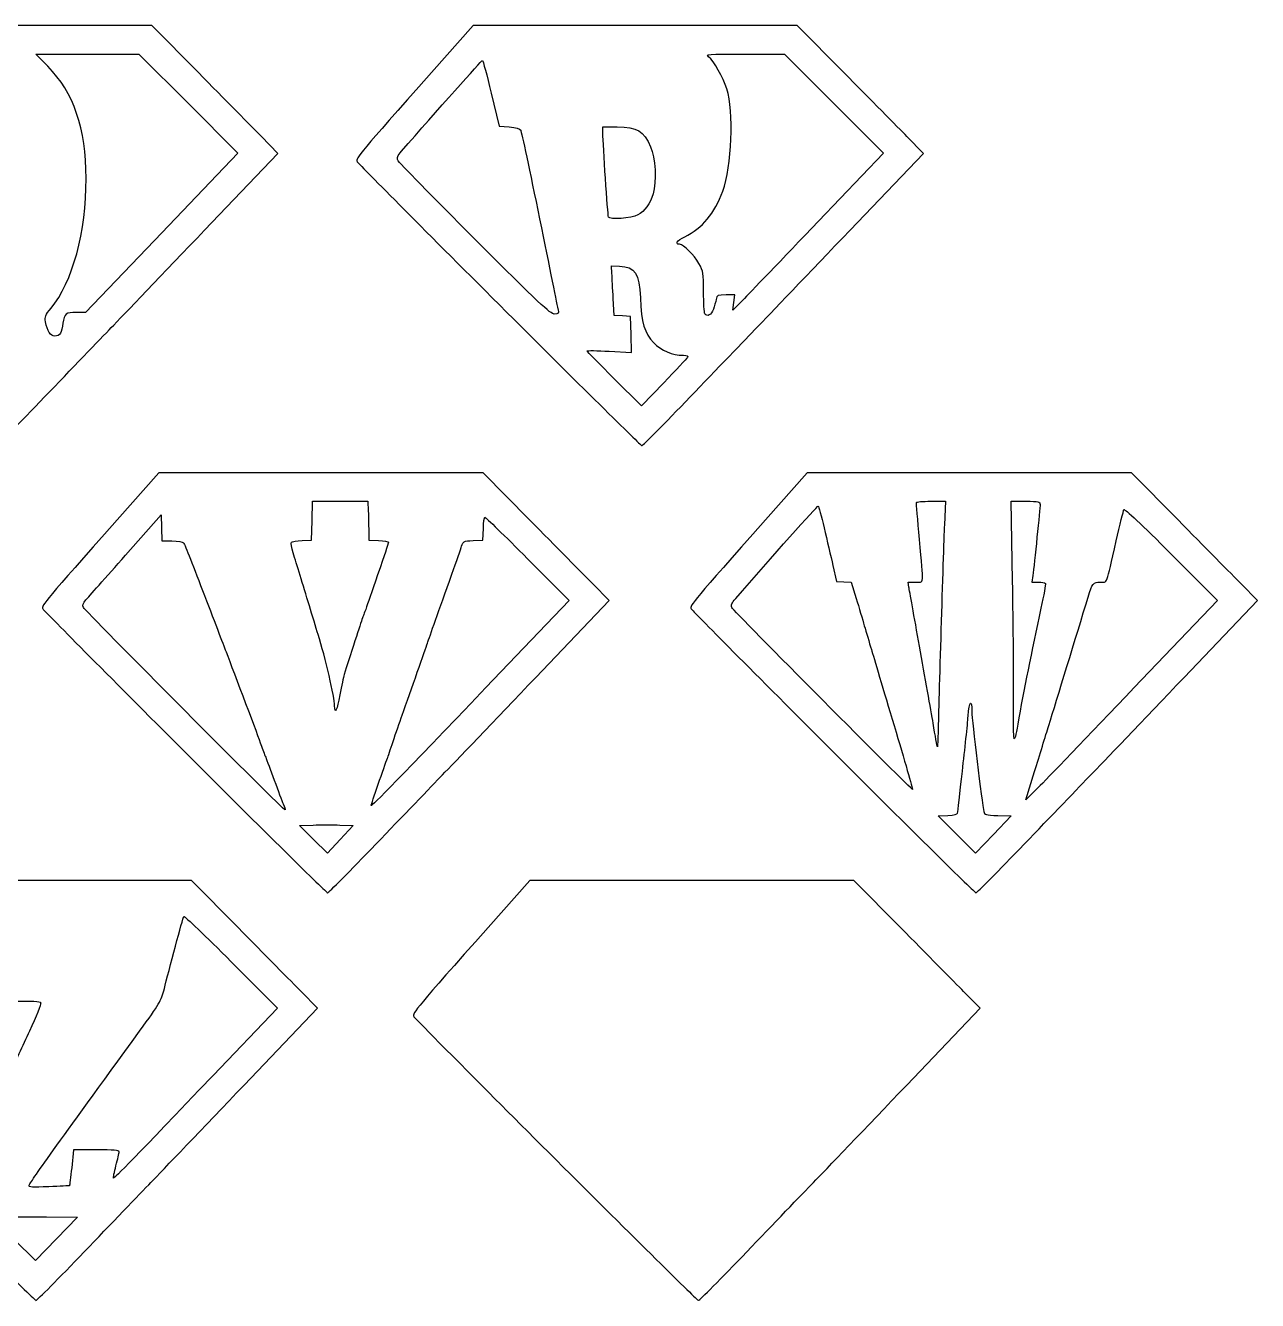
# Model space of a CAD drawing. Header units: centimetres. Extents: x -11.9 to 11.9, y -11.9 to 11.9.
# Drawn here: x 2.63 to 11.91, y -11.87 to -2.27 of the extents above; entities that cross this region are included whole.
import ezdxf

# ---------------------------------------------------------------- set-up
doc = ezdxf.new("R2010")
doc.units = ezdxf.units.CM
doc.header["$MEASUREMENT"] = 0
doc.layers.add('Layer 1', color=7, linetype='Continuous')

msp = doc.modelspace()

# ---------------------------------------------------------------- linework, layer by layer
at = {"layer": 'Layer 1'}
for points, knots in [([(1.33683, -4.37054), (0.75347, -3.78777), (0.27114, -3.30188), (0.26498, -3.29079), (0.26498, -3.29079), (0.25242, -3.26815), (0.28539, -3.22867), (0.82475, -2.62056), (0.82475, -2.62056), (0.82475, -2.62056), (1.13897, -2.26629), (1.13897, -2.26629), (1.13897, -2.26629), (1.13897, -2.26629), (2.35948, -2.26629), (2.35948, -2.26629), (2.35948, -2.26629), (2.35948, -2.26629), (3.57999, -2.26629), (3.57999, -2.26629), (3.57999, -2.26629), (3.57999, -2.26629), (3.93113, -2.62148), (3.93113, -2.62148), (3.93113, -2.62148), (4.12426, -2.81683), (4.33793, -3.03353), (4.40595, -3.10303), (4.40595, -3.10303), (4.40595, -3.10303), (4.52963, -3.2294), (4.52963, -3.2294), (4.52963, -3.2294), (4.52963, -3.2294), (3.97768, -3.80744), (3.97768, -3.80744), (3.97768, -3.80744), (3.67411, -4.12536), (3.35811, -4.45546), (3.27545, -4.54098), (3.27545, -4.54098), (3.1928, -4.62651), (2.96684, -4.86156), (2.77332, -5.06331), (2.77332, -5.06331), (2.57981, -5.26507), (2.41607, -5.43014), (2.40947, -5.43014), (2.40947, -5.43014), (2.40287, -5.43014), (1.92017, -4.95333), (1.33681, -4.37055), (1.33681, -4.37055), (1.33681, -4.37055), (1.33683, -4.37054), (1.33683, -4.37054)], [0, 0, 0, 0, 0.0666667, 0.0666667, 0.0666667, 0.0666667, 0.1333333, 0.1333333, 0.1333333, 0.1333333, 0.2, 0.2, 0.2, 0.2, 0.2666667, 0.2666667, 0.2666667, 0.2666667, 0.3333333, 0.3333333, 0.3333333, 0.3333333, 0.4, 0.4, 0.4, 0.4, 0.4666667, 0.4666667, 0.4666667, 0.4666667, 0.5333333, 0.5333333, 0.5333333, 0.5333333, 0.6, 0.6, 0.6, 0.6, 0.6666667, 0.6666667, 0.6666667, 0.6666667, 0.7333333, 0.7333333, 0.7333333, 0.7333333, 0.8, 0.8, 0.8, 0.8, 0.8666667, 0.8666667, 0.8666667, 0.8666667, 1, 1, 1, 1]), ([(6.19772, -4.37053), (5.61436, -3.78776), (5.13203, -3.30187), (5.12587, -3.29078), (5.12587, -3.29078), (5.11331, -3.26814), (5.14628, -3.22866), (5.68564, -2.62055), (5.68564, -2.62055), (5.68564, -2.62055), (5.99986, -2.26628), (5.99986, -2.26628), (5.99986, -2.26628), (5.99986, -2.26628), (7.22037, -2.26628), (7.22037, -2.26628), (7.22037, -2.26628), (7.22037, -2.26628), (8.44088, -2.26628), (8.44088, -2.26628), (8.44088, -2.26628), (8.44088, -2.26628), (8.79202, -2.62147), (8.79202, -2.62147), (8.79202, -2.62147), (8.98515, -2.81682), (9.19882, -3.03352), (9.26684, -3.10302), (9.26684, -3.10302), (9.26684, -3.10302), (9.39052, -3.22939), (9.39052, -3.22939), (9.39052, -3.22939), (9.39052, -3.22939), (8.83857, -3.80743), (8.83857, -3.80743), (8.83857, -3.80743), (8.535, -4.12535), (8.219, -4.45544), (8.13634, -4.54097), (8.13634, -4.54097), (8.05369, -4.6265), (7.82773, -4.86155), (7.63421, -5.0633), (7.63421, -5.0633), (7.4407, -5.26506), (7.27696, -5.43013), (7.27036, -5.43013), (7.27036, -5.43013), (7.26376, -5.43013), (6.78106, -4.95331), (6.1977, -4.37054), (6.1977, -4.37054), (6.1977, -4.37054), (6.19772, -4.37053), (6.19772, -4.37053)], [0, 0, 0, 0, 0.0666667, 0.0666667, 0.0666667, 0.0666667, 0.1333333, 0.1333333, 0.1333333, 0.1333333, 0.2, 0.2, 0.2, 0.2, 0.2666667, 0.2666667, 0.2666667, 0.2666667, 0.3333333, 0.3333333, 0.3333333, 0.3333333, 0.4, 0.4, 0.4, 0.4, 0.4666667, 0.4666667, 0.4666667, 0.4666667, 0.5333333, 0.5333333, 0.5333333, 0.5333333, 0.6, 0.6, 0.6, 0.6, 0.6666667, 0.6666667, 0.6666667, 0.6666667, 0.7333333, 0.7333333, 0.7333333, 0.7333333, 0.8, 0.8, 0.8, 0.8, 0.8666667, 0.8666667, 0.8666667, 0.8666667, 1, 1, 1, 1]), ([(2.89157, -4.58395), (2.89816, -4.57164), (2.90714, -4.53806), (2.91153, -4.50933), (2.91153, -4.50933), (2.92281, -4.43552), (2.93298, -4.42725), (3.01248, -4.42725), (3.01248, -4.42725), (3.01248, -4.42725), (3.08191, -4.42725), (3.08191, -4.42725), (3.08191, -4.42725), (3.08191, -4.42725), (3.65553, -3.82731), (3.65553, -3.82731), (3.65553, -3.82731), (3.65553, -3.82731), (4.22916, -3.22738), (4.22916, -3.22738), (4.22916, -3.22738), (4.22916, -3.22738), (3.85633, -2.85428), (3.85633, -2.85428), (3.85633, -2.85428), (3.85633, -2.85428), (3.4835, -2.48119), (3.4835, -2.48119), (3.4835, -2.48119), (3.4835, -2.48119), (3.09505, -2.48119), (3.09505, -2.48119), (3.09505, -2.48119), (3.09505, -2.48119), (2.7066, -2.48119), (2.7066, -2.48119), (2.7066, -2.48119), (2.7066, -2.48119), (2.79735, -2.57372), (2.79735, -2.57372), (2.79735, -2.57372), (2.99387, -2.77408), (3.08366, -3.03745), (3.08531, -3.41841), (3.08531, -3.41841), (3.08705, -3.81922), (2.98368, -4.20199), (2.8213, -4.39602), (2.8213, -4.39602), (2.77784, -4.44795), (2.77336, -4.45904), (2.78031, -4.4975), (2.78031, -4.4975), (2.79308, -4.56812), (2.81772, -4.60634), (2.85048, -4.60634), (2.85048, -4.60634), (2.86673, -4.60634), (2.88489, -4.59645), (2.89158, -4.58396), (2.89158, -4.58396), (2.89158, -4.58396), (2.89157, -4.58395), (2.89157, -4.58395)], [0, 0, 0, 0, 0.0588235, 0.0588235, 0.0588235, 0.0588235, 0.1176471, 0.1176471, 0.1176471, 0.1176471, 0.1764706, 0.1764706, 0.1764706, 0.1764706, 0.2352941, 0.2352941, 0.2352941, 0.2352941, 0.2941176, 0.2941176, 0.2941176, 0.2941176, 0.3529412, 0.3529412, 0.3529412, 0.3529412, 0.4117647, 0.4117647, 0.4117647, 0.4117647, 0.4705882, 0.4705882, 0.4705882, 0.4705882, 0.5294118, 0.5294118, 0.5294118, 0.5294118, 0.5882353, 0.5882353, 0.5882353, 0.5882353, 0.6470588, 0.6470588, 0.6470588, 0.6470588, 0.7058824, 0.7058824, 0.7058824, 0.7058824, 0.7647059, 0.7647059, 0.7647059, 0.7647059, 0.8235294, 0.8235294, 0.8235294, 0.8235294, 0.8823529, 0.8823529, 0.8823529, 0.8823529, 1, 1, 1, 1]), ([(7.80868, -4.40329), (7.81669, -4.38035), (7.82641, -4.3468), (7.83027, -4.32874), (7.83027, -4.32874), (7.83692, -4.29765), (7.84086, -4.29591), (7.90435, -4.29591), (7.90435, -4.29591), (7.90435, -4.29591), (7.97141, -4.29591), (7.97141, -4.29591), (7.97141, -4.29591), (7.97141, -4.29591), (7.96366, -4.35262), (7.96366, -4.35262), (7.96366, -4.35262), (7.96366, -4.35262), (7.95591, -4.40933), (7.95591, -4.40933), (7.95591, -4.40933), (7.95591, -4.40933), (8.03293, -4.33173), (8.03293, -4.33173), (8.03293, -4.33173), (8.07529, -4.28905), (8.33044, -4.02311), (8.59992, -3.74075), (8.59992, -3.74075), (8.59992, -3.74075), (9.08988, -3.22737), (9.08988, -3.22737), (9.08988, -3.22737), (9.08988, -3.22737), (8.71713, -2.85428), (8.71713, -2.85428), (8.71713, -2.85428), (8.71713, -2.85428), (8.34438, -2.48119), (8.34438, -2.48119), (8.34438, -2.48119), (8.34438, -2.48119), (8.04583, -2.48145), (8.04583, -2.48145), (8.04583, -2.48145), (7.76078, -2.48171), (7.74847, -2.48264), (7.7735, -2.50234), (7.7735, -2.50234), (7.81273, -2.5332), (7.8822, -2.65602), (7.91011, -2.74384), (7.91011, -2.74384), (7.96425, -2.91421), (7.94792, -3.32649), (7.87958, -3.51477), (7.87958, -3.51477), (7.81956, -3.68013), (7.72511, -3.79343), (7.5936, -3.85782), (7.5936, -3.85782), (7.53257, -3.8877), (7.51446, -3.91386), (7.55481, -3.91386), (7.55481, -3.91386), (7.58335, -3.91386), (7.66455, -3.99499), (7.6999, -4.05881), (7.6999, -4.05881), (7.73389, -4.12017), (7.73534, -4.12889), (7.73534, -4.27202), (7.73534, -4.27202), (7.73534, -4.3541), (7.73987, -4.42827), (7.74541, -4.43684), (7.74541, -4.43684), (7.76254, -4.46336), (7.7934, -4.44698), (7.80867, -4.40327), (7.80867, -4.40327), (7.80867, -4.40327), (7.80868, -4.40329), (7.80868, -4.40329)], [0, 0, 0, 0, 0.0454545, 0.0454545, 0.0454545, 0.0454545, 0.0909091, 0.0909091, 0.0909091, 0.0909091, 0.1363636, 0.1363636, 0.1363636, 0.1363636, 0.1818182, 0.1818182, 0.1818182, 0.1818182, 0.2272727, 0.2272727, 0.2272727, 0.2272727, 0.2727273, 0.2727273, 0.2727273, 0.2727273, 0.3181818, 0.3181818, 0.3181818, 0.3181818, 0.3636364, 0.3636364, 0.3636364, 0.3636364, 0.4090909, 0.4090909, 0.4090909, 0.4090909, 0.4545455, 0.4545455, 0.4545455, 0.4545455, 0.5, 0.5, 0.5, 0.5, 0.5454545, 0.5454545, 0.5454545, 0.5454545, 0.5909091, 0.5909091, 0.5909091, 0.5909091, 0.6363636, 0.6363636, 0.6363636, 0.6363636, 0.6818182, 0.6818182, 0.6818182, 0.6818182, 0.7272727, 0.7272727, 0.7272727, 0.7272727, 0.7727273, 0.7727273, 0.7727273, 0.7727273, 0.8181818, 0.8181818, 0.8181818, 0.8181818, 0.8636364, 0.8636364, 0.8636364, 0.8636364, 0.9090909, 0.9090909, 0.9090909, 0.9090909, 1, 1, 1, 1]), ([(6.63906, -4.40635), (6.63529, -4.38829), (6.57281, -4.08071), (6.50022, -3.72284), (6.50022, -3.72284), (6.42763, -3.36497), (6.36368, -3.0641), (6.35811, -3.05426), (6.35811, -3.05426), (6.35142, -3.04243), (6.32214, -3.03432), (6.27183, -3.03038), (6.27183, -3.03038), (6.27183, -3.03038), (6.19567, -3.02441), (6.19567, -3.02441), (6.19567, -3.02441), (6.19567, -3.02441), (6.13646, -2.77668), (6.13646, -2.77668), (6.13646, -2.77668), (6.1039, -2.64042), (6.07396, -2.52895), (6.06993, -2.52895), (6.06993, -2.52895), (6.06418, -2.52895), (5.72353, -2.91174), (5.46127, -3.2129), (5.46127, -3.2129), (5.43061, -3.24811), (5.42424, -3.26328), (5.43248, -3.28144), (5.43248, -3.28144), (5.4383, -3.29427), (5.69804, -3.56001), (6.00968, -3.87198), (6.00968, -3.87198), (6.49823, -4.36104), (6.5811, -4.43919), (6.61111, -4.43919), (6.61111, -4.43919), (6.64279, -4.43919), (6.6453, -4.43623), (6.63906, -4.40636), (6.63906, -4.40636), (6.63906, -4.40636), (6.63906, -4.40635), (6.63906, -4.40635)], [0, 0, 0, 0, 0.0769231, 0.0769231, 0.0769231, 0.0769231, 0.1538462, 0.1538462, 0.1538462, 0.1538462, 0.2307692, 0.2307692, 0.2307692, 0.2307692, 0.3076923, 0.3076923, 0.3076923, 0.3076923, 0.3846154, 0.3846154, 0.3846154, 0.3846154, 0.4615385, 0.4615385, 0.4615385, 0.4615385, 0.5384615, 0.5384615, 0.5384615, 0.5384615, 0.6153846, 0.6153846, 0.6153846, 0.6153846, 0.6923077, 0.6923077, 0.6923077, 0.6923077, 0.7692308, 0.7692308, 0.7692308, 0.7692308, 0.8461538, 0.8461538, 0.8461538, 0.8461538, 1, 1, 1, 1]), ([(7.24035, -3.69276), (7.29106, -3.66654), (7.3334, -3.60804), (7.35469, -3.53479), (7.35469, -3.53479), (7.38206, -3.44065), (7.373, -3.26163), (7.33673, -3.17977), (7.33673, -3.17977), (7.28326, -3.05909), (7.23494, -3.03038), (7.08526, -3.03038), (7.08526, -3.03038), (7.08526, -3.03038), (6.97722, -3.03038), (6.97722, -3.03038), (6.97722, -3.03038), (6.97722, -3.03038), (6.97722, -3.07943), (6.97722, -3.07943), (6.97722, -3.07943), (6.97722, -3.15818), (7.01303, -3.69138), (7.01954, -3.70954), (7.01954, -3.70954), (7.02709, -3.73062), (7.19124, -3.71814), (7.24034, -3.69275), (7.24034, -3.69275), (7.24034, -3.69275), (7.24035, -3.69276), (7.24035, -3.69276)], [0, 0, 0, 0, 0.1111111, 0.1111111, 0.1111111, 0.1111111, 0.2222222, 0.2222222, 0.2222222, 0.2222222, 0.3333333, 0.3333333, 0.3333333, 0.3333333, 0.4444444, 0.4444444, 0.4444444, 0.4444444, 0.5555556, 0.5555556, 0.5555556, 0.5555556, 0.6666667, 0.6666667, 0.6666667, 0.6666667, 0.7777778, 0.7777778, 0.7777778, 0.7777778, 1, 1, 1, 1]), ([(7.61357, -4.766), (7.62088, -4.75345), (7.61368, -4.7496), (7.5829, -4.7496), (7.5829, -4.7496), (7.49943, -4.7496), (7.41583, -4.71437), (7.35814, -4.65489), (7.35814, -4.65489), (7.29072, -4.58537), (7.26716, -4.50485), (7.25965, -4.3183), (7.25965, -4.3183), (7.25228, -4.13535), (7.21877, -4.0841), (7.10258, -4.07812), (7.10258, -4.07812), (7.10258, -4.07812), (7.04288, -4.07505), (7.04288, -4.07505), (7.04288, -4.07505), (7.04288, -4.07505), (7.04508, -4.13475), (7.04508, -4.13475), (7.04508, -4.13475), (7.04629, -4.16758), (7.05082, -4.25194), (7.05514, -4.3222), (7.05514, -4.3222), (7.05514, -4.3222), (7.063, -4.44996), (7.063, -4.44996), (7.063, -4.44996), (7.063, -4.44996), (7.12457, -4.45353), (7.12457, -4.45353), (7.12457, -4.45353), (7.12457, -4.45353), (7.18614, -4.4571), (7.18614, -4.4571), (7.18614, -4.4571), (7.18614, -4.4571), (7.18953, -4.59255), (7.18953, -4.59255), (7.18953, -4.59255), (7.18953, -4.59255), (7.19292, -4.728), (7.19292, -4.728), (7.19292, -4.728), (7.19292, -4.728), (7.02537, -4.71937), (7.02537, -4.71937), (7.02537, -4.71937), (6.93322, -4.71462), (6.85782, -4.71363), (6.85782, -4.71717), (6.85782, -4.71717), (6.85782, -4.72071), (6.94996, -4.81515), (7.06258, -4.92703), (7.06258, -4.92703), (7.06258, -4.92703), (7.26734, -5.13044), (7.26734, -5.13044), (7.26734, -5.13044), (7.26734, -5.13044), (7.43568, -4.95642), (7.43568, -4.95642), (7.43568, -4.95642), (7.52826, -4.86071), (7.60831, -4.77502), (7.61356, -4.766), (7.61356, -4.766), (7.61356, -4.766), (7.61357, -4.766), (7.61357, -4.766)], [0, 0, 0, 0, 0.05, 0.05, 0.05, 0.05, 0.1, 0.1, 0.1, 0.1, 0.15, 0.15, 0.15, 0.15, 0.2, 0.2, 0.2, 0.2, 0.25, 0.25, 0.25, 0.25, 0.3, 0.3, 0.3, 0.3, 0.35, 0.35, 0.35, 0.35, 0.4, 0.4, 0.4, 0.4, 0.45, 0.45, 0.45, 0.45, 0.5, 0.5, 0.5, 0.5, 0.55, 0.55, 0.55, 0.55, 0.6, 0.6, 0.6, 0.6, 0.65, 0.65, 0.65, 0.65, 0.7, 0.7, 0.7, 0.7, 0.75, 0.75, 0.75, 0.75, 0.8, 0.8, 0.8, 0.8, 0.85, 0.85, 0.85, 0.85, 0.9, 0.9, 0.9, 0.9, 1, 1, 1, 1]), ([(3.83123, -7.73904), (3.24787, -7.15627), (2.76554, -6.67038), (2.75938, -6.65929), (2.75938, -6.65929), (2.74682, -6.63665), (2.77979, -6.59717), (3.31915, -5.98906), (3.31915, -5.98906), (3.31915, -5.98906), (3.63337, -5.63479), (3.63337, -5.63479), (3.63337, -5.63479), (3.63337, -5.63479), (4.85388, -5.63479), (4.85388, -5.63479), (4.85388, -5.63479), (4.85388, -5.63479), (6.07439, -5.63479), (6.07439, -5.63479), (6.07439, -5.63479), (6.07439, -5.63479), (6.42553, -5.98998), (6.42553, -5.98998), (6.42553, -5.98998), (6.61866, -6.18533), (6.83233, -6.40203), (6.90035, -6.47153), (6.90035, -6.47153), (6.90035, -6.47153), (7.02403, -6.5979), (7.02403, -6.5979), (7.02403, -6.5979), (7.02403, -6.5979), (6.47208, -7.17594), (6.47208, -7.17594), (6.47208, -7.17594), (6.16851, -7.49386), (5.85251, -7.82395), (5.76985, -7.90948), (5.76985, -7.90948), (5.6872, -7.99501), (5.46124, -8.23006), (5.26772, -8.43181), (5.26772, -8.43181), (5.07421, -8.63356), (4.91047, -8.79864), (4.90387, -8.79864), (4.90387, -8.79864), (4.89727, -8.79864), (4.41457, -8.32182), (3.83121, -7.73905), (3.83121, -7.73905), (3.83121, -7.73905), (3.83123, -7.73904), (3.83123, -7.73904)], [0, 0, 0, 0, 0.0666667, 0.0666667, 0.0666667, 0.0666667, 0.1333333, 0.1333333, 0.1333333, 0.1333333, 0.2, 0.2, 0.2, 0.2, 0.2666667, 0.2666667, 0.2666667, 0.2666667, 0.3333333, 0.3333333, 0.3333333, 0.3333333, 0.4, 0.4, 0.4, 0.4, 0.4666667, 0.4666667, 0.4666667, 0.4666667, 0.5333333, 0.5333333, 0.5333333, 0.5333333, 0.6, 0.6, 0.6, 0.6, 0.6666667, 0.6666667, 0.6666667, 0.6666667, 0.7333333, 0.7333333, 0.7333333, 0.7333333, 0.8, 0.8, 0.8, 0.8, 0.8666667, 0.8666667, 0.8666667, 0.8666667, 1, 1, 1, 1]), ([(8.71344, -7.73904), (8.13008, -7.15627), (7.64775, -6.67038), (7.64159, -6.65929), (7.64159, -6.65929), (7.62903, -6.63665), (7.662, -6.59717), (8.20136, -5.98906), (8.20136, -5.98906), (8.20136, -5.98906), (8.51558, -5.63479), (8.51558, -5.63479), (8.51558, -5.63479), (8.51558, -5.63479), (9.73609, -5.63479), (9.73609, -5.63479), (9.73609, -5.63479), (9.73609, -5.63479), (10.9566, -5.63479), (10.9566, -5.63479), (10.9566, -5.63479), (10.9566, -5.63479), (11.30774, -5.98998), (11.30774, -5.98998), (11.30774, -5.98998), (11.50087, -6.18533), (11.71454, -6.40203), (11.78256, -6.47153), (11.78256, -6.47153), (11.78256, -6.47153), (11.90624, -6.5979), (11.90624, -6.5979), (11.90624, -6.5979), (11.90624, -6.5979), (11.35429, -7.17594), (11.35429, -7.17594), (11.35429, -7.17594), (11.05072, -7.49386), (10.73472, -7.82395), (10.65206, -7.90948), (10.65206, -7.90948), (10.56941, -7.99501), (10.34345, -8.23006), (10.14993, -8.43181), (10.14993, -8.43181), (9.95642, -8.63356), (9.79268, -8.79864), (9.78608, -8.79864), (9.78608, -8.79864), (9.77948, -8.79864), (9.29678, -8.32182), (8.71342, -7.73905), (8.71342, -7.73905), (8.71342, -7.73905), (8.71344, -7.73904), (8.71344, -7.73904)], [0, 0, 0, 0, 0.0666667, 0.0666667, 0.0666667, 0.0666667, 0.1333333, 0.1333333, 0.1333333, 0.1333333, 0.2, 0.2, 0.2, 0.2, 0.2666667, 0.2666667, 0.2666667, 0.2666667, 0.3333333, 0.3333333, 0.3333333, 0.3333333, 0.4, 0.4, 0.4, 0.4, 0.4666667, 0.4666667, 0.4666667, 0.4666667, 0.5333333, 0.5333333, 0.5333333, 0.5333333, 0.6, 0.6, 0.6, 0.6, 0.6666667, 0.6666667, 0.6666667, 0.6666667, 0.7333333, 0.7333333, 0.7333333, 0.7333333, 0.8, 0.8, 0.8, 0.8, 0.8666667, 0.8666667, 0.8666667, 0.8666667, 1, 1, 1, 1]), ([(4.99696, -7.30644), (5.00886, -7.24087), (5.02331, -7.17237), (5.02907, -7.15422), (5.02907, -7.15422), (5.11593, -6.88032), (5.16327, -6.73477), (5.17184, -6.71528), (5.17184, -6.71528), (5.1808, -6.6949), (5.2206, -6.58035), (5.33984, -6.23175), (5.33984, -6.23175), (5.35219, -6.19563), (5.36243, -6.16231), (5.36259, -6.1577), (5.36259, -6.1577), (5.36275, -6.15309), (5.32945, -6.14771), (5.28859, -6.14576), (5.28859, -6.14576), (5.28859, -6.14576), (5.2143, -6.1422), (5.2143, -6.1422), (5.2143, -6.1422), (5.2143, -6.1422), (5.21374, -6.07057), (5.21374, -6.07057), (5.21374, -6.07057), (5.21343, -6.03117), (5.21194, -5.96536), (5.21043, -5.92432), (5.21043, -5.92432), (5.21043, -5.92432), (5.20768, -5.8497), (5.20768, -5.8497), (5.20768, -5.8497), (5.20768, -5.8497), (4.99911, -5.8497), (4.99911, -5.8497), (4.99911, -5.8497), (4.99911, -5.8497), (4.79054, -5.8497), (4.79054, -5.8497), (4.79054, -5.8497), (4.79054, -5.8497), (4.78719, -5.99595), (4.78719, -5.99595), (4.78719, -5.99595), (4.78719, -5.99595), (4.78384, -6.1422), (4.78384, -6.1422), (4.78384, -6.1422), (4.78384, -6.1422), (4.71221, -6.14584), (4.71221, -6.14584), (4.71221, -6.14584), (4.67281, -6.14785), (4.6365, -6.15353), (4.63152, -6.15848), (4.63152, -6.15848), (4.62654, -6.16343), (4.63256, -6.1994), (4.64491, -6.23841), (4.64491, -6.23841), (4.67237, -6.32521), (4.717, -6.47114), (4.76702, -6.63767), (4.76702, -6.63767), (4.78773, -6.70662), (4.81728, -6.80333), (4.8327, -6.85257), (4.8327, -6.85257), (4.88584, -7.02234), (4.95697, -7.32948), (4.95697, -7.3892), (4.95697, -7.3892), (4.95697, -7.46196), (4.9758, -7.42298), (4.99696, -7.30644)], [0, 0, 0, 0, 0.047619, 0.047619, 0.047619, 0.047619, 0.0952381, 0.0952381, 0.0952381, 0.0952381, 0.1428571, 0.1428571, 0.1428571, 0.1428571, 0.1904762, 0.1904762, 0.1904762, 0.1904762, 0.2380952, 0.2380952, 0.2380952, 0.2380952, 0.2857143, 0.2857143, 0.2857143, 0.2857143, 0.3333333, 0.3333333, 0.3333333, 0.3333333, 0.3809524, 0.3809524, 0.3809524, 0.3809524, 0.4285714, 0.4285714, 0.4285714, 0.4285714, 0.4761905, 0.4761905, 0.4761905, 0.4761905, 0.5238095, 0.5238095, 0.5238095, 0.5238095, 0.5714286, 0.5714286, 0.5714286, 0.5714286, 0.6190476, 0.6190476, 0.6190476, 0.6190476, 0.6666667, 0.6666667, 0.6666667, 0.6666667, 0.7142857, 0.7142857, 0.7142857, 0.7142857, 0.7619048, 0.7619048, 0.7619048, 0.7619048, 0.8095238, 0.8095238, 0.8095238, 0.8095238, 0.8571429, 0.8571429, 0.8571429, 0.8571429, 0.9047619, 0.9047619, 0.9047619, 0.9047619, 1, 1, 1, 1]), ([(9.52247, -6.81675), (9.53242, -6.47858), (9.54403, -6.12264), (9.54827, -6.02579), (9.54827, -6.02579), (9.54827, -6.02579), (9.55598, -5.84969), (9.55598, -5.84969), (9.55598, -5.84969), (9.55598, -5.84969), (9.44686, -5.84969), (9.44686, -5.84969), (9.44686, -5.84969), (9.38684, -5.84969), (9.33774, -5.85381), (9.33774, -5.85884), (9.33774, -5.85884), (9.33774, -5.86387), (9.34843, -5.98878), (9.36149, -6.13642), (9.36149, -6.13642), (9.39306, -6.4932), (9.39642, -6.45858), (9.3302, -6.45858), (9.3302, -6.45858), (9.3302, -6.45858), (9.27491, -6.45858), (9.27491, -6.45858), (9.27491, -6.45858), (9.27491, -6.45858), (9.28158, -6.49738), (9.28158, -6.49738), (9.28158, -6.49738), (9.28525, -6.51872), (9.32113, -6.71864), (9.36133, -6.94163), (9.36133, -6.94163), (9.40153, -7.16463), (9.44758, -7.42481), (9.46368, -7.51981), (9.46368, -7.51981), (9.47977, -7.61481), (9.49409, -7.69562), (9.49549, -7.69937), (9.49549, -7.69937), (9.49689, -7.70312), (9.49947, -7.64441), (9.50121, -7.5689), (9.50121, -7.5689), (9.50295, -7.49339), (9.51251, -7.15491), (9.52246, -6.81674), (9.52246, -6.81674), (9.52246, -6.81674), (9.52247, -6.81675), (9.52247, -6.81675)], [0, 0, 0, 0, 0.0666667, 0.0666667, 0.0666667, 0.0666667, 0.1333333, 0.1333333, 0.1333333, 0.1333333, 0.2, 0.2, 0.2, 0.2, 0.2666667, 0.2666667, 0.2666667, 0.2666667, 0.3333333, 0.3333333, 0.3333333, 0.3333333, 0.4, 0.4, 0.4, 0.4, 0.4666667, 0.4666667, 0.4666667, 0.4666667, 0.5333333, 0.5333333, 0.5333333, 0.5333333, 0.6, 0.6, 0.6, 0.6, 0.6666667, 0.6666667, 0.6666667, 0.6666667, 0.7333333, 0.7333333, 0.7333333, 0.7333333, 0.8, 0.8, 0.8, 0.8, 0.8666667, 0.8666667, 0.8666667, 0.8666667, 1, 1, 1, 1]), ([(10.10116, -7.52713), (10.14605, -7.27455), (10.20413, -6.98441), (10.27562, -6.65565), (10.27562, -6.65565), (10.29703, -6.55719), (10.31204, -6.47257), (10.30897, -6.46761), (10.30897, -6.46761), (10.3059, -6.46265), (10.28189, -6.45859), (10.25561, -6.45859), (10.25561, -6.45859), (10.25561, -6.45859), (10.20783, -6.45859), (10.20783, -6.45859), (10.20783, -6.45859), (10.20783, -6.45859), (10.21471, -6.40785), (10.21471, -6.40785), (10.21471, -6.40785), (10.22529, -6.32978), (10.26899, -5.89908), (10.26899, -5.8729), (10.26899, -5.8729), (10.26899, -5.85162), (10.25997, -5.8497), (10.16022, -5.8497), (10.16022, -5.8497), (10.16022, -5.8497), (10.05145, -5.8497), (10.05145, -5.8497), (10.05145, -5.8497), (10.05145, -5.8497), (10.06173, -6.44963), (10.06173, -6.44963), (10.06173, -6.44963), (10.06738, -6.77959), (10.07099, -7.19463), (10.06974, -7.37192), (10.06974, -7.37192), (10.06752, -7.68683), (10.07033, -7.70069), (10.10118, -7.52713), (10.10118, -7.52713), (10.10118, -7.52713), (10.10116, -7.52713), (10.10116, -7.52713)], [0, 0, 0, 0, 0.0769231, 0.0769231, 0.0769231, 0.0769231, 0.1538462, 0.1538462, 0.1538462, 0.1538462, 0.2307692, 0.2307692, 0.2307692, 0.2307692, 0.3076923, 0.3076923, 0.3076923, 0.3076923, 0.3846154, 0.3846154, 0.3846154, 0.3846154, 0.4615385, 0.4615385, 0.4615385, 0.4615385, 0.5384615, 0.5384615, 0.5384615, 0.5384615, 0.6153846, 0.6153846, 0.6153846, 0.6153846, 0.6923077, 0.6923077, 0.6923077, 0.6923077, 0.7692308, 0.7692308, 0.7692308, 0.7692308, 0.8461538, 0.8461538, 0.8461538, 0.8461538, 1, 1, 1, 1]), ([(4.57016, -8.12854), (4.56041, -8.10639), (4.53014, -8.02648), (4.50289, -7.95096), (4.50289, -7.95096), (4.47564, -7.87545), (4.44632, -7.79754), (4.43772, -7.77784), (4.43772, -7.77784), (4.42913, -7.75814), (4.41314, -7.71516), (4.40219, -7.68233), (4.40219, -7.68233), (4.38579, -7.63314), (4.19851, -7.13541), (4.1394, -6.9839), (4.1394, -6.9839), (4.13043, -6.96092), (4.05767, -6.77019), (3.97771, -6.56006), (3.97771, -6.56006), (3.89775, -6.34993), (3.82683, -6.17129), (3.82012, -6.16309), (3.82012, -6.16309), (3.81269, -6.15401), (3.77831, -6.14817), (3.73225, -6.14817), (3.73225, -6.14817), (3.73225, -6.14817), (3.65659, -6.14817), (3.65659, -6.14817), (3.65659, -6.14817), (3.65659, -6.14817), (3.65312, -6.04981), (3.65312, -6.04981), (3.65312, -6.04981), (3.65312, -6.04981), (3.64965, -5.95145), (3.64965, -5.95145), (3.64965, -5.95145), (3.64965, -5.95145), (3.38194, -6.25576), (3.38194, -6.25576), (3.38194, -6.25576), (3.2347, -6.42313), (3.10085, -6.57472), (3.08449, -6.59261), (3.08449, -6.59261), (3.06153, -6.61773), (3.05724, -6.63062), (3.06566, -6.64916), (3.06566, -6.64916), (3.07774, -6.67575), (4.57614, -8.18056), (4.58336, -8.17334), (4.58336, -8.17334), (4.58585, -8.17085), (4.5799, -8.15069), (4.57015, -8.12854), (4.57015, -8.12854), (4.57015, -8.12854), (4.57016, -8.12854), (4.57016, -8.12854)], [0, 0, 0, 0, 0.0588235, 0.0588235, 0.0588235, 0.0588235, 0.1176471, 0.1176471, 0.1176471, 0.1176471, 0.1764706, 0.1764706, 0.1764706, 0.1764706, 0.2352941, 0.2352941, 0.2352941, 0.2352941, 0.2941176, 0.2941176, 0.2941176, 0.2941176, 0.3529412, 0.3529412, 0.3529412, 0.3529412, 0.4117647, 0.4117647, 0.4117647, 0.4117647, 0.4705882, 0.4705882, 0.4705882, 0.4705882, 0.5294118, 0.5294118, 0.5294118, 0.5294118, 0.5882353, 0.5882353, 0.5882353, 0.5882353, 0.6470588, 0.6470588, 0.6470588, 0.6470588, 0.7058824, 0.7058824, 0.7058824, 0.7058824, 0.7647059, 0.7647059, 0.7647059, 0.7647059, 0.8235294, 0.8235294, 0.8235294, 0.8235294, 0.8823529, 0.8823529, 0.8823529, 0.8823529, 1, 1, 1, 1]), ([(9.16985, -7.53899), (9.09165, -7.27638), (9.01464, -7.01853), (8.99872, -6.966), (8.99872, -6.966), (8.9828, -6.91347), (8.95885, -6.83288), (8.94551, -6.78691), (8.94551, -6.78691), (8.93216, -6.74095), (8.90467, -6.64856), (8.88443, -6.5816), (8.88443, -6.5816), (8.88443, -6.5816), (8.84762, -6.45987), (8.84762, -6.45987), (8.84762, -6.45987), (8.84762, -6.45987), (8.79215, -6.45625), (8.79215, -6.45625), (8.79215, -6.45625), (8.79215, -6.45625), (8.73668, -6.45262), (8.73668, -6.45262), (8.73668, -6.45262), (8.73668, -6.45262), (8.70885, -6.33323), (8.70885, -6.33323), (8.70885, -6.33323), (8.69354, -6.26756), (8.66395, -6.13997), (8.6431, -6.04968), (8.6431, -6.04968), (8.62225, -5.95939), (8.60155, -5.88552), (8.5971, -5.88552), (8.5971, -5.88552), (8.59075, -5.88552), (8.24441, -6.27419), (7.97699, -6.58141), (7.97699, -6.58141), (7.94638, -6.61657), (7.93999, -6.63179), (7.94821, -6.64986), (7.94821, -6.64986), (7.95851, -6.67248), (9.30287, -8.02565), (9.30897, -8.01955), (9.30897, -8.01955), (9.31066, -8.01786), (9.24806, -7.80162), (9.16985, -7.539), (9.16985, -7.539), (9.16985, -7.539), (9.16985, -7.53899), (9.16985, -7.53899)], [0, 0, 0, 0, 0.0666667, 0.0666667, 0.0666667, 0.0666667, 0.1333333, 0.1333333, 0.1333333, 0.1333333, 0.2, 0.2, 0.2, 0.2, 0.2666667, 0.2666667, 0.2666667, 0.2666667, 0.3333333, 0.3333333, 0.3333333, 0.3333333, 0.4, 0.4, 0.4, 0.4, 0.4666667, 0.4666667, 0.4666667, 0.4666667, 0.5333333, 0.5333333, 0.5333333, 0.5333333, 0.6, 0.6, 0.6, 0.6, 0.6666667, 0.6666667, 0.6666667, 0.6666667, 0.7333333, 0.7333333, 0.7333333, 0.7333333, 0.8, 0.8, 0.8, 0.8, 0.8666667, 0.8666667, 0.8666667, 0.8666667, 1, 1, 1, 1]), ([(10.97847, -7.25253), (10.97847, -7.25253), (11.60577, -6.59588), (11.60577, -6.59588), (11.60577, -6.59588), (11.60577, -6.59588), (11.25708, -6.24692), (11.25708, -6.24692), (11.25708, -6.24692), (11.03703, -6.0267), (10.90552, -5.90337), (10.90061, -5.91263), (10.90061, -5.91263), (10.89633, -5.9207), (10.87024, -6.02669), (10.84263, -6.14817), (10.84263, -6.14817), (10.76494, -6.48999), (10.77697, -6.45858), (10.72367, -6.45858), (10.72367, -6.45858), (10.66843, -6.45858), (10.66284, -6.46538), (10.63047, -6.572), (10.63047, -6.572), (10.54031, -6.86895), (10.39542, -7.34204), (10.3343, -7.53906), (10.3343, -7.53906), (10.31189, -7.61129), (10.26418, -7.76672), (10.22828, -7.88447), (10.22828, -7.88447), (10.22828, -7.88447), (10.16301, -8.09855), (10.16301, -8.09855), (10.16301, -8.09855), (10.16301, -8.09855), (10.2571, -8.00386), (10.2571, -8.00386), (10.2571, -8.00386), (10.30885, -7.95178), (10.63347, -7.61368), (10.97848, -7.25253), (10.97848, -7.25253), (10.97848, -7.25253), (10.97847, -7.25253), (10.97847, -7.25253)], [0, 0, 0, 0, 0.0769231, 0.0769231, 0.0769231, 0.0769231, 0.1538462, 0.1538462, 0.1538462, 0.1538462, 0.2307692, 0.2307692, 0.2307692, 0.2307692, 0.3076923, 0.3076923, 0.3076923, 0.3076923, 0.3846154, 0.3846154, 0.3846154, 0.3846154, 0.4615385, 0.4615385, 0.4615385, 0.4615385, 0.5384615, 0.5384615, 0.5384615, 0.5384615, 0.6153846, 0.6153846, 0.6153846, 0.6153846, 0.6923077, 0.6923077, 0.6923077, 0.6923077, 0.7692308, 0.7692308, 0.7692308, 0.7692308, 0.8461538, 0.8461538, 0.8461538, 0.8461538, 1, 1, 1, 1]), ([(6.09627, -7.25253), (6.09627, -7.25253), (6.72355, -6.59588), (6.72355, -6.59588), (6.72355, -6.59588), (6.72355, -6.59588), (6.41043, -6.28248), (6.41043, -6.28248), (6.41043, -6.28248), (6.23822, -6.11011), (6.09348, -5.96908), (6.0888, -5.96908), (6.0888, -5.96908), (6.08412, -5.96908), (6.07871, -6.00803), (6.07678, -6.05564), (6.07678, -6.05564), (6.07678, -6.05564), (6.07327, -6.1422), (6.07327, -6.1422), (6.07327, -6.1422), (6.07327, -6.1422), (5.99906, -6.14575), (5.99906, -6.14575), (5.99906, -6.14575), (5.92699, -6.14919), (5.92452, -6.15039), (5.91354, -6.18754), (5.91354, -6.18754), (5.90732, -6.20857), (5.87426, -6.30368), (5.84008, -6.3989), (5.84008, -6.3989), (5.73981, -6.67817), (5.67282, -6.86708), (5.65591, -6.91825), (5.65591, -6.91825), (5.64073, -6.9642), (5.5312, -7.27575), (5.46493, -7.46147), (5.46493, -7.46147), (5.44736, -7.51072), (5.41692, -7.59937), (5.39729, -7.65847), (5.39729, -7.65847), (5.37766, -7.71757), (5.35853, -7.77398), (5.35479, -7.78383), (5.35479, -7.78383), (5.33367, -7.8394), (5.23157, -8.13543), (5.23157, -8.14109), (5.23157, -8.14109), (5.23157, -8.15331), (5.46097, -7.91758), (6.09627, -7.25254), (6.09627, -7.25254), (6.09627, -7.25254), (6.09627, -7.25253), (6.09627, -7.25253)], [0, 0, 0, 0, 0.0625, 0.0625, 0.0625, 0.0625, 0.125, 0.125, 0.125, 0.125, 0.1875, 0.1875, 0.1875, 0.1875, 0.25, 0.25, 0.25, 0.25, 0.3125, 0.3125, 0.3125, 0.3125, 0.375, 0.375, 0.375, 0.375, 0.4375, 0.4375, 0.4375, 0.4375, 0.5, 0.5, 0.5, 0.5, 0.5625, 0.5625, 0.5625, 0.5625, 0.625, 0.625, 0.625, 0.625, 0.6875, 0.6875, 0.6875, 0.6875, 0.75, 0.75, 0.75, 0.75, 0.8125, 0.8125, 0.8125, 0.8125, 0.875, 0.875, 0.875, 0.875, 1, 1, 1, 1]), ([(9.95108, -8.21614), (9.85932, -8.21297), (9.85086, -8.21058), (9.84528, -8.18629), (9.84528, -8.18629), (9.83302, -8.13291), (9.7556, -7.48648), (9.75543, -7.436), (9.75543, -7.436), (9.75506, -7.33108), (9.73533, -7.35294), (9.7273, -7.46716), (9.7273, -7.46716), (9.72287, -7.53022), (9.70327, -7.71726), (9.68375, -7.88279), (9.68375, -7.88279), (9.66423, -8.04832), (9.64824, -8.19022), (9.64821, -8.19811), (9.64821, -8.19811), (9.64818, -8.20734), (9.62195, -8.21373), (9.5747, -8.21602), (9.5747, -8.21602), (9.5747, -8.21602), (9.50124, -8.21958), (9.50124, -8.21958), (9.50124, -8.21958), (9.50124, -8.21958), (9.64253, -8.35948), (9.64253, -8.35948), (9.64253, -8.35948), (9.64253, -8.35948), (9.78382, -8.49938), (9.78382, -8.49938), (9.78382, -8.49938), (9.78382, -8.49938), (9.91732, -8.35948), (9.91732, -8.35948), (9.91732, -8.35948), (9.91732, -8.35948), (10.05082, -8.21958), (10.05082, -8.21958), (10.05082, -8.21958), (10.05082, -8.21958), (9.95108, -8.21613), (9.95108, -8.21613), (9.95108, -8.21613), (9.95108, -8.21613), (9.95108, -8.21614), (9.95108, -8.21614)], [0, 0, 0, 0, 0.0714286, 0.0714286, 0.0714286, 0.0714286, 0.1428571, 0.1428571, 0.1428571, 0.1428571, 0.2142857, 0.2142857, 0.2142857, 0.2142857, 0.2857143, 0.2857143, 0.2857143, 0.2857143, 0.3571429, 0.3571429, 0.3571429, 0.3571429, 0.4285714, 0.4285714, 0.4285714, 0.4285714, 0.5, 0.5, 0.5, 0.5, 0.5714286, 0.5714286, 0.5714286, 0.5714286, 0.6428571, 0.6428571, 0.6428571, 0.6428571, 0.7142857, 0.7142857, 0.7142857, 0.7142857, 0.7857143, 0.7857143, 0.7857143, 0.7857143, 0.8571429, 0.8571429, 0.8571429, 0.8571429, 1, 1, 1, 1]), ([(4.99713, -8.28778), (4.94221, -8.28587), (4.85108, -8.28587), (4.79461, -8.28778), (4.79461, -8.28778), (4.79461, -8.28778), (4.69195, -8.29123), (4.69195, -8.29123), (4.69195, -8.29123), (4.69195, -8.29123), (4.79731, -8.39582), (4.79731, -8.39582), (4.79731, -8.39582), (4.79731, -8.39582), (4.90267, -8.50041), (4.90267, -8.50041), (4.90267, -8.50041), (4.90267, -8.50041), (4.99983, -8.39582), (4.99983, -8.39582), (4.99983, -8.39582), (4.99983, -8.39582), (5.09699, -8.29123), (5.09699, -8.29123), (5.09699, -8.29123), (5.09699, -8.29123), (4.99713, -8.28778), (4.99713, -8.28778)], [0, 0, 0, 0, 0.125, 0.125, 0.125, 0.125, 0.25, 0.25, 0.25, 0.25, 0.375, 0.375, 0.375, 0.375, 0.5, 0.5, 0.5, 0.5, 0.625, 0.625, 0.625, 0.625, 0.75, 0.75, 0.75, 0.75, 1, 1, 1, 1]), ([(1.6353, -10.80908), (1.05194, -10.22631), (0.56961, -9.74042), (0.56345, -9.72933), (0.56345, -9.72933), (0.55089, -9.70669), (0.58386, -9.66721), (1.12322, -9.0591), (1.12322, -9.0591), (1.12322, -9.0591), (1.43744, -8.70483), (1.43744, -8.70483), (1.43744, -8.70483), (1.43744, -8.70483), (2.65795, -8.70483), (2.65795, -8.70483), (2.65795, -8.70483), (2.65795, -8.70483), (3.87846, -8.70483), (3.87846, -8.70483), (3.87846, -8.70483), (3.87846, -8.70483), (4.2296, -9.06002), (4.2296, -9.06002), (4.2296, -9.06002), (4.42273, -9.25537), (4.6364, -9.47207), (4.70442, -9.54157), (4.70442, -9.54157), (4.70442, -9.54157), (4.8281, -9.66794), (4.8281, -9.66794), (4.8281, -9.66794), (4.8281, -9.66794), (4.27615, -10.24598), (4.27615, -10.24598), (4.27615, -10.24598), (3.97258, -10.5639), (3.65658, -10.89399), (3.57392, -10.97952), (3.57392, -10.97952), (3.49127, -11.06505), (3.26531, -11.3001), (3.07179, -11.50185), (3.07179, -11.50185), (2.87828, -11.70361), (2.71454, -11.86868), (2.70794, -11.86868), (2.70794, -11.86868), (2.70134, -11.86868), (2.21864, -11.39187), (1.63528, -10.80909), (1.63528, -10.80909), (1.63528, -10.80909), (1.6353, -10.80908), (1.6353, -10.80908)], [0, 0, 0, 0, 0.0666667, 0.0666667, 0.0666667, 0.0666667, 0.1333333, 0.1333333, 0.1333333, 0.1333333, 0.2, 0.2, 0.2, 0.2, 0.2666667, 0.2666667, 0.2666667, 0.2666667, 0.3333333, 0.3333333, 0.3333333, 0.3333333, 0.4, 0.4, 0.4, 0.4, 0.4666667, 0.4666667, 0.4666667, 0.4666667, 0.5333333, 0.5333333, 0.5333333, 0.5333333, 0.6, 0.6, 0.6, 0.6, 0.6666667, 0.6666667, 0.6666667, 0.6666667, 0.7333333, 0.7333333, 0.7333333, 0.7333333, 0.8, 0.8, 0.8, 0.8, 0.8666667, 0.8666667, 0.8666667, 0.8666667, 1, 1, 1, 1]), ([(6.62411, -10.80908), (6.04075, -10.22631), (5.55842, -9.74042), (5.55226, -9.72933), (5.55226, -9.72933), (5.5397, -9.70669), (5.57267, -9.66721), (6.11203, -9.0591), (6.11203, -9.0591), (6.11203, -9.0591), (6.42625, -8.70483), (6.42625, -8.70483), (6.42625, -8.70483), (6.42625, -8.70483), (7.64676, -8.70483), (7.64676, -8.70483), (7.64676, -8.70483), (7.64676, -8.70483), (8.86727, -8.70483), (8.86727, -8.70483), (8.86727, -8.70483), (8.86727, -8.70483), (9.21841, -9.06002), (9.21841, -9.06002), (9.21841, -9.06002), (9.41154, -9.25537), (9.62521, -9.47207), (9.69323, -9.54157), (9.69323, -9.54157), (9.69323, -9.54157), (9.81691, -9.66794), (9.81691, -9.66794), (9.81691, -9.66794), (9.81691, -9.66794), (9.26496, -10.24598), (9.26496, -10.24598), (9.26496, -10.24598), (8.96139, -10.5639), (8.64539, -10.89399), (8.56273, -10.97952), (8.56273, -10.97952), (8.48007, -11.06505), (8.25412, -11.3001), (8.0606, -11.50185), (8.0606, -11.50185), (7.86709, -11.70361), (7.70335, -11.86868), (7.69675, -11.86868), (7.69675, -11.86868), (7.69015, -11.86868), (7.20745, -11.39187), (6.62409, -10.80909), (6.62409, -10.80909), (6.62409, -10.80909), (6.62411, -10.80908), (6.62411, -10.80908)], [0, 0, 0, 0, 0.0666667, 0.0666667, 0.0666667, 0.0666667, 0.1333333, 0.1333333, 0.1333333, 0.1333333, 0.2, 0.2, 0.2, 0.2, 0.2666667, 0.2666667, 0.2666667, 0.2666667, 0.3333333, 0.3333333, 0.3333333, 0.3333333, 0.4, 0.4, 0.4, 0.4, 0.4666667, 0.4666667, 0.4666667, 0.4666667, 0.5333333, 0.5333333, 0.5333333, 0.5333333, 0.6, 0.6, 0.6, 0.6, 0.6666667, 0.6666667, 0.6666667, 0.6666667, 0.7333333, 0.7333333, 0.7333333, 0.7333333, 0.8, 0.8, 0.8, 0.8, 0.8666667, 0.8666667, 0.8666667, 0.8666667, 1, 1, 1, 1]), ([(2.25355, -10.72551), (2.31835, -10.58269), (2.39231, -10.42017), (2.4179, -10.36435), (2.4179, -10.36435), (2.44349, -10.30854), (2.48779, -10.21183), (2.51633, -10.14945), (2.51633, -10.14945), (2.54487, -10.08707), (2.60917, -9.94788), (2.65922, -9.84015), (2.65922, -9.84015), (2.70927, -9.73241), (2.74727, -9.63658), (2.74366, -9.62718), (2.74366, -9.62718), (2.73813, -9.61277), (2.69739, -9.61124), (2.48412, -9.61742), (2.48412, -9.61742), (2.34498, -9.62145), (2.22832, -9.62756), (2.22488, -9.631), (2.22488, -9.631), (2.22144, -9.63444), (2.23611, -9.75922), (2.25749, -9.90828), (2.25749, -9.90828), (2.27886, -10.05734), (2.29614, -10.18602), (2.29589, -10.19423), (2.29589, -10.19423), (2.29554, -10.20556), (2.24678, -10.20915), (2.09327, -10.20915), (2.09327, -10.20915), (1.91103, -10.20915), (1.89051, -10.20709), (1.88498, -10.18826), (1.88498, -10.18826), (1.88161, -10.17677), (1.81073, -9.93635), (1.72748, -9.65399), (1.72748, -9.65399), (1.64423, -9.37163), (1.5655, -9.103), (1.55252, -9.05704), (1.55252, -9.05704), (1.53954, -9.01107), (1.525, -8.96928), (1.52021, -8.96415), (1.52021, -8.96415), (1.51327, -8.95673), (1.25195, -9.24578), (0.89885, -9.65145), (0.89885, -9.65145), (0.86826, -9.68659), (0.86185, -9.70183), (0.87007, -9.71984), (0.87007, -9.71984), (0.88127, -9.74438), (2.11482, -10.98519), (2.12801, -10.98519), (2.12801, -10.98519), (2.13226, -10.98519), (2.18875, -10.86834), (2.25355, -10.72552), (2.25355, -10.72552), (2.25355, -10.72552), (2.25355, -10.72551), (2.25355, -10.72551)], [0, 0, 0, 0, 0.0526316, 0.0526316, 0.0526316, 0.0526316, 0.1052632, 0.1052632, 0.1052632, 0.1052632, 0.1578947, 0.1578947, 0.1578947, 0.1578947, 0.2105263, 0.2105263, 0.2105263, 0.2105263, 0.2631579, 0.2631579, 0.2631579, 0.2631579, 0.3157895, 0.3157895, 0.3157895, 0.3157895, 0.3684211, 0.3684211, 0.3684211, 0.3684211, 0.4210526, 0.4210526, 0.4210526, 0.4210526, 0.4736842, 0.4736842, 0.4736842, 0.4736842, 0.5263158, 0.5263158, 0.5263158, 0.5263158, 0.5789474, 0.5789474, 0.5789474, 0.5789474, 0.6315789, 0.6315789, 0.6315789, 0.6315789, 0.6842105, 0.6842105, 0.6842105, 0.6842105, 0.7368421, 0.7368421, 0.7368421, 0.7368421, 0.7894737, 0.7894737, 0.7894737, 0.7894737, 0.8421053, 0.8421053, 0.8421053, 0.8421053, 0.8947368, 0.8947368, 0.8947368, 0.8947368, 1, 1, 1, 1]), ([(2.96038, -11.00415), (2.96167, -11.0032), (2.96926, -10.94211), (2.97725, -10.86843), (2.97725, -10.86843), (2.97725, -10.86843), (2.99178, -10.73447), (2.99178, -10.73447), (2.99178, -10.73447), (2.99178, -10.73447), (3.16295, -10.73447), (3.16295, -10.73447), (3.16295, -10.73447), (3.29204, -10.73447), (3.33407, -10.73814), (3.33391, -10.7494), (3.33391, -10.7494), (3.3338, -10.75761), (3.3233, -10.80441), (3.31057, -10.85341), (3.31057, -10.85341), (3.29785, -10.90241), (3.28923, -10.94429), (3.29143, -10.94649), (3.29143, -10.94649), (3.29668, -10.95174), (3.45751, -10.78627), (4.0429, -10.17334), (4.0429, -10.17334), (4.0429, -10.17334), (4.52751, -9.66593), (4.52751, -9.66593), (4.52751, -9.66593), (4.52751, -9.66593), (4.17889, -9.31697), (4.17889, -9.31697), (4.17889, -9.31697), (3.98715, -9.12504), (3.82657, -8.97192), (3.82205, -8.97671), (3.82205, -8.97671), (3.81753, -8.98149), (3.7886, -9.08211), (3.75776, -9.2003), (3.75776, -9.2003), (3.72692, -9.3185), (3.68956, -9.46155), (3.67474, -9.51819), (3.67474, -9.51819), (3.64919, -9.61583), (3.63952, -9.63257), (3.48834, -9.84054), (3.48834, -9.84054), (2.86777, -10.69429), (2.65992, -10.98437), (2.65595, -11.00223), (2.65595, -11.00223), (2.65298, -11.0156), (2.67984, -11.0174), (2.80519, -11.01222), (2.80519, -11.01222), (2.88926, -11.00875), (2.9591, -11.00512), (2.96039, -11.00415), (2.96039, -11.00415), (2.96039, -11.00415), (2.96038, -11.00415), (2.96038, -11.00415)], [0, 0, 0, 0, 0.0555556, 0.0555556, 0.0555556, 0.0555556, 0.1111111, 0.1111111, 0.1111111, 0.1111111, 0.1666667, 0.1666667, 0.1666667, 0.1666667, 0.2222222, 0.2222222, 0.2222222, 0.2222222, 0.2777778, 0.2777778, 0.2777778, 0.2777778, 0.3333333, 0.3333333, 0.3333333, 0.3333333, 0.3888889, 0.3888889, 0.3888889, 0.3888889, 0.4444444, 0.4444444, 0.4444444, 0.4444444, 0.5, 0.5, 0.5, 0.5, 0.5555556, 0.5555556, 0.5555556, 0.5555556, 0.6111111, 0.6111111, 0.6111111, 0.6111111, 0.6666667, 0.6666667, 0.6666667, 0.6666667, 0.7222222, 0.7222222, 0.7222222, 0.7222222, 0.7777778, 0.7777778, 0.7777778, 0.7777778, 0.8333333, 0.8333333, 0.8333333, 0.8333333, 0.8888889, 0.8888889, 0.8888889, 0.8888889, 1, 1, 1, 1]), ([(2.78632, -11.23819), (2.6575, -11.23618), (2.51374, -11.23793), (2.46684, -11.24207), (2.46684, -11.24207), (2.46684, -11.24207), (2.38157, -11.24963), (2.38157, -11.24963), (2.38157, -11.24963), (2.38157, -11.24963), (2.54354, -11.40909), (2.54354, -11.40909), (2.54354, -11.40909), (2.54354, -11.40909), (2.70551, -11.56855), (2.70551, -11.56855), (2.70551, -11.56855), (2.70551, -11.56855), (2.86303, -11.40521), (2.86303, -11.40521), (2.86303, -11.40521), (2.86303, -11.40521), (3.02055, -11.24187), (3.02055, -11.24187), (3.02055, -11.24187), (3.02055, -11.24187), (2.78634, -11.23819), (2.78634, -11.23819), (2.78634, -11.23819), (2.78634, -11.23819), (2.78632, -11.23819), (2.78632, -11.23819)], [0, 0, 0, 0, 0.1111111, 0.1111111, 0.1111111, 0.1111111, 0.2222222, 0.2222222, 0.2222222, 0.2222222, 0.3333333, 0.3333333, 0.3333333, 0.3333333, 0.4444444, 0.4444444, 0.4444444, 0.4444444, 0.5555556, 0.5555556, 0.5555556, 0.5555556, 0.6666667, 0.6666667, 0.6666667, 0.6666667, 0.7777778, 0.7777778, 0.7777778, 0.7777778, 1, 1, 1, 1])]:
    msp.add_open_spline(points, degree=3, knots=knots, dxfattribs=at)

doc.saveas('drawing.dxf')
